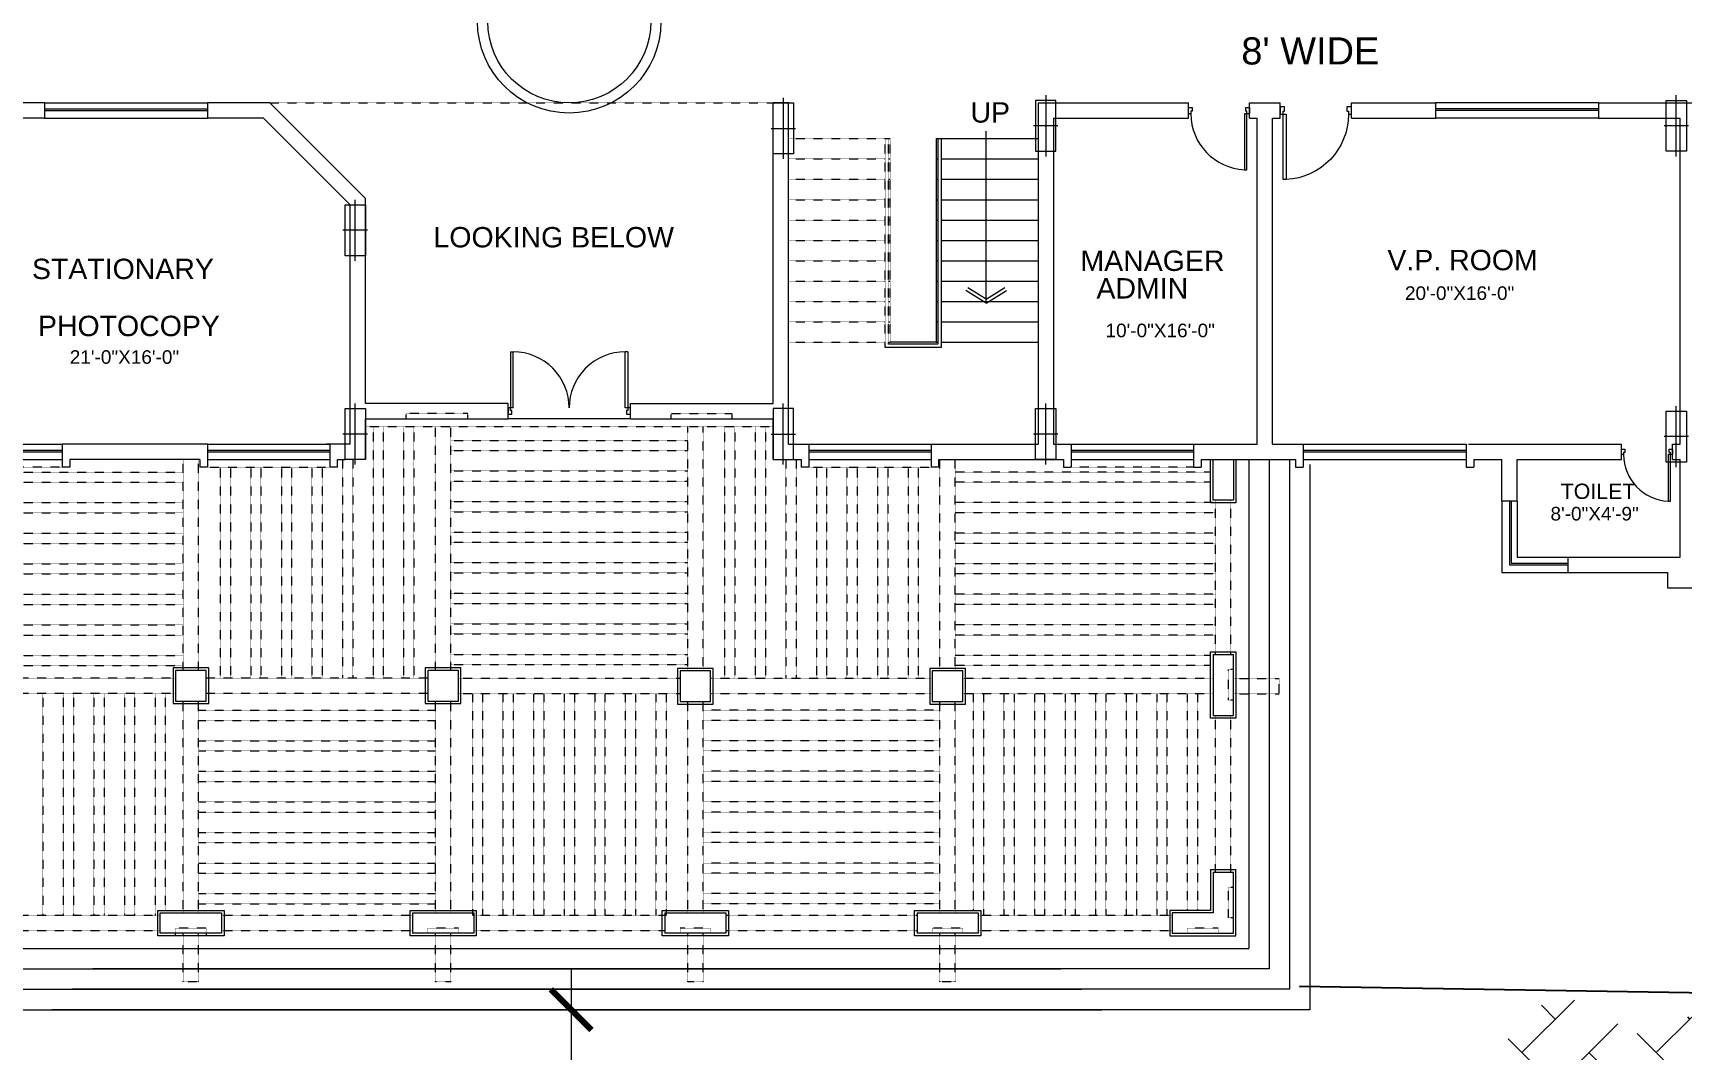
# Model space of a CAD drawing. Header units: inches. Extents: x -110725 to 51121, y 8404 to 44825.
# Drawn here: x -1933 to -963, y 21180 to 21779 of the extents above; entities that cross this region are included whole.
import ezdxf

# ---------------------------------------------------------------- set-up
doc = ezdxf.new("R2010")
doc.units = ezdxf.units.IN
doc.header["$LTSCALE"] = 0.1
doc.header["$MEASUREMENT"] = 0
doc.linetypes.add('DASHED2', pattern=[0.375, 0.25, -0.125])
doc.layers.get('0').update_dxf_attribs({"color": 1, "lineweight": 0})
doc.layers.get('Defpoints').update_dxf_attribs({"lineweight": 0})
for name, color, linetype, lineweight in [('Col.', 4, 'Continuous', 0), ('dim', 252, 'Continuous', 0), ('DOOR', 32, 'Continuous', 0), ('h', 8, 'Continuous', 0), ('HATCH', 5, 'Continuous', 5), ('PLASTER', 7, 'Continuous', 0), ('stair', 5, 'Continuous', 0), ('TEXT', 3, 'Continuous', 0), ('WALL', 7, 'Continuous', 0), ('WIN', 160, 'Continuous', 0), ('wood pergola', 22, 'DASHED2', 0)]:
    doc.layers.add(name, color=color, linetype=linetype, lineweight=lineweight)
doc.layers.add('GREEN BELT', color=80, linetype='Continuous')
doc.styles.add('as', font='arial.ttf')
doc.styles.add('EHSAN', font='arial.ttf', dxfattribs={"height": 54})
doc.dimstyles.new('DIM1', dxfattribs={"dimtxt": 54, "dimasz": 6, "dimexe": 6, "dimexo": 3, "dimgap": 1, "dimtad": 0, "dimzin": 0, "dimdsep": 46, "dimlunit": 4, "dimtxsty": 'EHSAN', "dimblk": 'ARCHTICK', "dimcen": 3, "dimdle": 6, "dimclrd": 4, "dimclre": 4, "dimclrt": 6, "dimadec": 0, "dimazin": 0, "dimtfac": 1, "dimtofl": 0, "dimtmove": 1, "dimatfit": 3, "dimldrblk": 'ARCHTICK', "dimfxl": 4, "dimtolj": 1, "dimtzin": 3, "dimlwd": -1, "dimlwe": -1, "dimarcsym": 0})

# ---------------------------------------------------------------- blocks, each defined once
blk = doc.blocks.new('D-1')
for points in [[(1.5, 34.85), (1.5, 1.85), (3, 1.85), (3, 34.85)], [(2.25, 0.38), (2.25, -1.88), (0, -1.88), (0, 1.88), (1.5, 1.88), (1.5, 0.38)], [(33.75, 0.38), (34.5, 0.38), (34.5, 1.88), (36, 1.88), (36, -1.88), (33.75, -1.88)]]:
    blk.add_lwpolyline(points, close=True)
blk.add_arc((1.5, 1.88), 33, 0, 87.39475)
blk = doc.blocks.new('DD3')
for p, q in [((-70.5, 34.88), (-70.5, 1.85)), ((-70.5, 34.88), (-69, 34.88)), ((-69, 1.85), (-69, 34.88)), ((-1.5, 34.88), (-3, 34.88)), ((-3, 1.85), (-3, 34.88)), ((-1.5, 34.88), (-1.5, 1.85)), ((-72, 1.88), (-72, -1.88)), ((-70.5, 1.88), (-72, 1.88)), ((-69, 1.88), (-70.5, 1.88)), ((-70.5, 0.38), (-70.5, 1.88)), ((-69.75, 0.38), (-70.5, 0.38)), ((-69.75, -1.88), (-69.75, 0.38)), ((-1.5, 1.85), (-3, 1.85)), ((-1.5, 0.38), (-2.25, 0.38)), ((-2.25, 0.38), (-2.25, -1.88)), ((-1.5, 1.88), (-1.5, 0.38)), ((0, 1.88), (-1.5, 1.88)), ((0, -1.88), (0, 1.88)), ((-72, -1.88), (-69.75, -1.88)), ((-2.25, -1.88), (0, -1.88))]:
    blk.add_line(p, q)
for centre, start, end in [((-69, 1.88), 359.98236, 90), ((-3, 1.88), 90, 180.01764)]:
    blk.add_arc(centre, 33, start, end)
blk = doc.blocks.new('D-6-dub')
blk.add_blockref('DD3', (0, 0))
blk = doc.blocks.new('_ArchTick')
at = {"color": 0, "linetype": 'ByBlock', "const_width": 0.15}
blk.add_lwpolyline([(-0.5, -0.5), (0.5, 0.5)], dxfattribs=at)
blk = doc.blocks.new('*D1999')
at = {"layer": 'Defpoints', "color": 0, "transparency": 16777216}
for p in [(-1624.97, 21203.45), (-1624.97, 20291.03), (-1616.57, 20291.03)]:
    blk.add_point(p, dxfattribs=at)
at = {"layer": 'dim', "color": 4, "transparency": 16777216}
for p, q in [((-1616.57, 21227.45), (-1616.57, 20860.46)), ((-1621.97, 21203.45), (-1610.57, 21203.45)), ((-1616.57, 20267.03), (-1616.57, 20634.02)), ((-1621.97, 20291.03), (-1610.57, 20291.03))]:
    blk.add_line(p, q, dxfattribs=at)
at = {"layer": 'dim', "color": 4, "transparency": 16777216, "xscale": 24, "yscale": 24, "zscale": 24}
for p, rotation in [((-1616.57, 21203.45), 90), ((-1616.57, 20291.03), 270)]:
    blk.add_blockref('_ArchTick', p, dxfattribs=dict(at, rotation=rotation))
at = {"layer": 'dim', "color": 6, "transparency": 16777216, "insert": (-1616.57, 20747.24), "char_height": 54, "attachment_point": 5, "rotation": 90, "style": 'EHSAN'}
blk.add_mtext('\\A1;76\'-0{\\H1x;\\S1/2;}"', dxfattribs=at)
blk = doc.blocks.new('44')
at = {"layer": 'Col.', "linetype": 'Continuous'}
blk.add_lwpolyline([(-24729.42, 37327.33), (-24729.42, 37339.33), (-24759.42, 37339.33), (-24759.42, 37327.33)], close=True, dxfattribs=at)
at = {"layer": 'dim', "linetype": 'Continuous'}
for p, q in [((-24744.42, 37340.53), (-24744.42, 37326.13)), ((-24762.42, 37333.33), (-24726.42, 37333.33))]:
    blk.add_line(p, q, dxfattribs=at)
blk = doc.blocks.new('A$C266513BC')
at = {"layer": 'WALL'}
for p, q in [((0, 52.07), (12.55, 58.49)), ((0, 52.07), (86.94, 0)), ((0, 52.07), (0.26, 37.98)), ((2.02, 50.86), (13.46, 56.71)), ((2.02, 50.86), (2.26, 38.02))]:
    blk.add_line(p, q, dxfattribs=at)

msp = doc.modelspace()

# ---------------------------------------------------------------- hatches: boundary and pattern name
at = {"layer": 'HATCH'}
h = msp.add_hatch(dxfattribs=at)
h.set_pattern_fill('AR-HBONE', color=251, scale=7)
h.set_pattern_definition([(45, (35927.576, 32.81), (3e-15, 39.59798), [84, -28]), (135, (35947.375, 52.61), (3e-15, 39.59798), [84, -28])])
edge = h.paths.add_edge_path()
edge.add_arc((-876.51225, 21080.85288), 46.23757, 321.43452144, 431.43452134)
edge.add_arc((-886.09312, 21154.51345), 38.47577, 309.17031682, 509.43681154)
edge.add_arc((-960.35796, 21152.9625), 46.23757, 27.17260702, 137.17260692)
edge.add_arc((-1029.98255, 21171.35578), 38.01942, 20.0565317, 210.02676781)
edge.add_arc((-1060.55153, 21106.15277), 46.23757, 92.91069259, 202.91069249)
edge.add_arc((-1076.10779, 21050.64149), 46.23757, 125.77973538, 235.77973528)
edge.add_arc((-1059.04658, 20995.57413), 46.23757, 158.64877817, 268.64877807)
edge.add_arc((-1014.83044, 20958.5818), 46.23757, 191.51782095, 301.51782086)
edge.add_arc((-951.47754, 20914.37486), 39.47334, 173.02945644, 385.74427095)
edge.add_arc((-905.72239, 20976.61882), 46.23757, 257.25590653, 367.25590643)
edge.add_arc((-838.18293, 21013.90172), 38.18832, 235.42339105, 453.26703682)

# ---------------------------------------------------------------- linework, layer by layer
msp.add_line((-1581.65159, 21551.45053), (-1653.65159, 21551.45053))
at = {"layer": 'GREEN BELT', "linetype": 'Continuous', "elevation": 8.10112}
msp.add_lwpolyline([(-515.33866, 20428.73676), (-546.90054, 20498.68089), (-550.37094, 20915.90191), (-613.3739, 21088.55853), (-777.25146, 21210.50475), (-1187.73863, 21217.05164), (-1187.73863, 21217.05164)], dxfattribs=at)
at = {"layer": 'PLASTER'}
for p, q in [((-1713.65159, 21551.45053), (-1677.40159, 21551.45053)), ((-1557.65159, 21551.45053), (-1521.65159, 21551.45053)), ((-1240.15159, 21501.95053), (-1240.15159, 21527.45053)), ((-1225.15159, 21527.45053), (-1225.15159, 21501.95053)), ((-1225.15159, 21501.95053), (-1240.15159, 21501.95053)), ((-1240.15159, 21375.20053), (-1240.15159, 21414.20053)), ((-1240.15159, 21414.20053), (-1225.15159, 21414.20053)), ((-1225.15159, 21414.20053), (-1225.15159, 21375.20053)), ((-1225.15159, 21375.20053), (-1240.15159, 21375.20053)), ((-1240.15159, 21285.95053), (-1240.15159, 21261.95053)), ((-1240.15159, 21285.95053), (-1225.15159, 21285.95053)), ((-1225.15159, 21246.95053), (-1225.15159, 21285.95053)), ((-1859.90159, 21261.95053), (-1820.90159, 21261.95053)), ((-1859.90159, 21246.95053), (-1859.90159, 21261.95053)), ((-1820.90159, 21261.95053), (-1820.90159, 21246.95053)), ((-1711.40159, 21261.95053), (-1672.40159, 21261.95053)), ((-1711.40159, 21246.95053), (-1711.40159, 21261.95053)), ((-1672.40159, 21261.95053), (-1672.40159, 21246.95053)), ((-1562.90159, 21261.95053), (-1523.90159, 21261.95053)), ((-1562.90159, 21246.95053), (-1562.90159, 21261.95053)), ((-1523.90159, 21261.95053), (-1523.90159, 21246.95053)), ((-1414.40159, 21261.95053), (-1375.40159, 21261.95053)), ((-1414.40159, 21246.95053), (-1414.40159, 21261.95053)), ((-1375.40159, 21261.95053), (-1375.40159, 21246.95053)), ((-1240.15159, 21261.95053), (-1264.15159, 21261.95053)), ((-1264.15159, 21261.95053), (-1264.15159, 21246.95053)), ((-1820.90159, 21246.95053), (-1859.90159, 21246.95053)), ((-1672.40159, 21246.95053), (-1711.40159, 21246.95053)), ((-1523.90159, 21246.95053), (-1562.90159, 21246.95053)), ((-1375.40159, 21246.95053), (-1414.40159, 21246.95053)), ((-1264.15159, 21246.95053), (-1225.15159, 21246.95053))]:
    msp.add_line(p, q, dxfattribs=at)
at = {"layer": 'PLASTER', "elevation": 27.16259}
for points in [[(-1850.90159, 21383.70053), (-1829.90159, 21383.70053), (-1829.90159, 21404.70053), (-1850.90159, 21404.70053)], [(-1702.40159, 21383.70053), (-1681.40159, 21383.70053), (-1681.40159, 21404.70053), (-1702.40159, 21404.70053)], [(-1553.90159, 21383.45053), (-1532.90159, 21383.45053), (-1532.90159, 21404.45053), (-1553.90159, 21404.45053)], [(-1405.40159, 21383.45053), (-1384.40159, 21383.45053), (-1384.40159, 21404.45053), (-1405.40159, 21404.45053)]]:
    msp.add_lwpolyline(points, close=True, dxfattribs=at)
at = {"layer": 'stair', "linetype": 'DASHED2'}
for p, q in [((-1488.65159, 21716.45053), (-1429.65159, 21716.45053)), ((-1431.65159, 21593.45053), (-1431.65159, 21716.45053)), ((-1429.65159, 21595.45053), (-1429.65159, 21716.45053)), ((-1429.65159, 21716.45053), (-1428.65159, 21716.45053)), ((-1428.65159, 21596.45053), (-1428.65159, 21716.45053)), ((-1488.65159, 21704.45053), (-1431.65159, 21704.45053)), ((-1429.65159, 21704.45053), (-1428.65159, 21704.45053)), ((-1488.65159, 21692.45053), (-1431.65159, 21692.45053)), ((-1429.65159, 21692.45053), (-1428.65159, 21692.45053)), ((-1488.65159, 21680.45053), (-1431.65159, 21680.45053)), ((-1429.65159, 21680.45053), (-1428.65159, 21680.45053)), ((-1488.65159, 21668.45053), (-1431.65159, 21668.45053)), ((-1429.65159, 21668.45053), (-1428.65159, 21668.45053)), ((-1488.65159, 21656.45053), (-1431.65159, 21656.45053)), ((-1429.65159, 21656.45053), (-1428.65159, 21656.45053)), ((-1488.65159, 21644.45053), (-1431.65159, 21644.45053)), ((-1429.65159, 21644.45053), (-1428.65159, 21644.45053)), ((-1488.65159, 21632.45053), (-1431.65159, 21632.45053)), ((-1429.65159, 21632.45053), (-1428.65159, 21632.45053)), ((-1488.65159, 21620.45053), (-1431.65159, 21620.45053)), ((-1429.65159, 21620.45053), (-1428.65159, 21620.45053)), ((-1488.65159, 21608.45053), (-1431.65159, 21608.45053)), ((-1429.65159, 21608.45053), (-1428.65159, 21608.45053)), ((-1488.65159, 21596.45053), (-1431.65159, 21596.45053))]:
    msp.add_line(p, q, dxfattribs=at)
at = {"layer": 'stair'}
for p, q in [((-1401.65159, 21716.45053), (-1401.65159, 21596.45053)), ((-1401.65159, 21716.45053), (-1400.65159, 21716.45053)), ((-1400.65159, 21716.45053), (-1400.65159, 21595.45053)), ((-1400.65159, 21716.45053), (-1341.65159, 21716.45053)), ((-1398.65159, 21716.45053), (-1398.65159, 21593.45053)), ((-1401.65159, 21704.45053), (-1400.65159, 21704.45053)), ((-1398.65159, 21704.45053), (-1341.65159, 21704.45053)), ((-1401.65159, 21692.45053), (-1400.65159, 21692.45053)), ((-1398.65159, 21692.45053), (-1341.65159, 21692.45053)), ((-1401.65159, 21680.45053), (-1400.65159, 21680.45053)), ((-1398.65159, 21680.45053), (-1341.65159, 21680.45053)), ((-1401.65159, 21668.45053), (-1400.65159, 21668.45053)), ((-1398.65159, 21668.45053), (-1341.65159, 21668.45053)), ((-1401.65159, 21656.45053), (-1400.65159, 21656.45053)), ((-1398.65159, 21656.45053), (-1341.65159, 21656.45053)), ((-1401.65159, 21644.45053), (-1400.65159, 21644.45053)), ((-1398.65159, 21644.45053), (-1341.65159, 21644.45053)), ((-1401.65159, 21632.45053), (-1400.65159, 21632.45053)), ((-1398.65159, 21632.45053), (-1341.65159, 21632.45053)), ((-1401.65159, 21620.45053), (-1400.65159, 21620.45053)), ((-1398.65159, 21620.45053), (-1341.65159, 21620.45053)), ((-1401.65159, 21608.45053), (-1400.65159, 21608.45053)), ((-1398.65159, 21608.45053), (-1341.65159, 21608.45053)), ((-1398.65159, 21593.45053), (-1431.65159, 21593.45053)), ((-1429.65159, 21596.45053), (-1428.65159, 21596.45053)), ((-1400.65159, 21595.45053), (-1429.65159, 21595.45053)), ((-1401.65159, 21596.45053), (-1428.65159, 21596.45053)), ((-1401.65159, 21596.45053), (-1400.65159, 21596.45053)), ((-1398.65159, 21596.45053), (-1341.65159, 21596.45053)), ((-1217.65159, 21527.45053), (-1217.65159, 21239.45053)), ((-1205.65159, 21527.45053), (-1205.65159, 21227.45053)), ((-1193.65159, 21527.45053), (-1193.65159, 21215.45053)), ((-1181.65159, 21524.45053), (-1181.65159, 21203.45053)), ((-1181.65159, 21524.45053), (-1181.65159, 21203.45053)), ((-2017.65159, 21239.45053), (-1217.65159, 21239.45053)), ((-2029.65159, 21227.45053), (-1328.15159, 21227.45053)), ((-1990.40159, 21227.45053), (-1328.15159, 21227.45053)), ((-1205.65159, 21227.45053), (-1898.15159, 21227.45053)), ((-2041.65159, 21215.45053), (-1316.15159, 21215.45053)), ((-2002.40159, 21215.45053), (-1316.15159, 21215.45053)), ((-1193.65159, 21215.45053), (-1910.15159, 21215.45053)), ((-2053.65159, 21203.45053), (-1304.15159, 21203.45053)), ((-2014.40159, 21203.45053), (-1304.15159, 21203.45053)), ((-2014.40159, 21203.45053), (-1304.15159, 21203.45053)), ((-1181.65159, 21203.45053), (-1922.15159, 21203.45053))]:
    msp.add_line(p, q, dxfattribs=at)
at = {"layer": 'WALL'}
for p, q in [((-1926.65159, 21737.45053), (-1958.15159, 21737.45053)), ((-1926.65159, 21737.45053), (-1926.65159, 21728.45053)), ((-1793.92367, 21737.45053), (-1830.65159, 21737.45053)), ((-1830.65159, 21737.45053), (-1830.65159, 21728.45053)), ((-1793.92367, 21737.45053), (-1737.65159, 21681.17846)), ((-1488.65159, 21737.45053), (-1497.65159, 21737.45053)), ((-1497.65159, 21560.45053), (-1497.65159, 21737.45053)), ((-1488.65159, 21536.45053), (-1488.65159, 21737.45053)), ((-1341.65159, 21737.45053), (-1253.15159, 21737.45053)), ((-1341.65159, 21737.45053), (-1341.65159, 21536.45053)), ((-1253.15159, 21728.45053), (-1253.15159, 21737.45053)), ((-1217.15159, 21728.45053), (-1217.15159, 21737.45053)), ((-1217.15159, 21737.45053), (-1199.15159, 21737.45053)), ((-1199.15159, 21728.45053), (-1199.15159, 21737.45053)), ((-1157.15159, 21728.45053), (-1157.15159, 21737.45053)), ((-1157.15159, 21737.45053), (-1107.65159, 21737.45053)), ((-1107.65159, 21737.45053), (-1107.65159, 21728.45053)), ((-1011.65159, 21737.45053), (-1011.65159, 21728.45053)), ((-1011.65159, 21737.45053), (-954.65159, 21737.45053)), ((-1926.65159, 21728.45053), (-1958.15159, 21728.45053)), ((-1797.65159, 21728.45053), (-1830.65159, 21728.45053)), ((-1797.65159, 21728.45053), (-1746.65159, 21677.45053)), ((-1332.65159, 21728.45053), (-1253.15159, 21728.45053)), ((-1332.65159, 21728.45053), (-1332.65159, 21536.45053)), ((-1217.15159, 21728.45053), (-1212.65159, 21728.45053)), ((-1212.65159, 21536.45053), (-1212.65159, 21728.45053)), ((-1203.65159, 21536.45053), (-1203.65159, 21728.45053)), ((-1203.65159, 21728.45053), (-1199.15159, 21728.45053)), ((-1157.15159, 21728.45053), (-1107.65159, 21728.45053)), ((-1011.65159, 21728.45053), (-963.65159, 21728.45053)), ((-963.65159, 21536.45053), (-963.65159, 21728.45053)), ((-1737.65159, 21560.45053), (-1737.65159, 21681.17846)), ((-1746.65159, 21536.45053), (-1746.65159, 21677.45053)), ((-1653.65159, 21560.45053), (-1737.65159, 21560.45053)), ((-1653.65159, 21551.45053), (-1653.65159, 21560.45053)), ((-1581.65159, 21560.45053), (-1497.65159, 21560.45053)), ((-1581.65159, 21551.45053), (-1581.65159, 21560.45053)), ((-1737.65159, 21527.45053), (-1737.65159, 21551.45053)), ((-1737.65159, 21551.45053), (-1713.65159, 21551.45053)), ((-1677.40159, 21551.45053), (-1653.65159, 21551.45053)), ((-1581.65159, 21551.45053), (-1557.65159, 21551.45053)), ((-1521.65159, 21551.45053), (-1497.65159, 21551.45053)), ((-1497.65159, 21527.45053), (-1497.65159, 21551.45053)), ((-1830.65159, 21536.45053), (-1916.15159, 21536.45053)), ((-1916.15159, 21536.45053), (-1916.15159, 21522.95053)), ((-1830.65159, 21536.45053), (-1830.65159, 21522.95053)), ((-1746.65159, 21536.45053), (-1760.65159, 21536.45053)), ((-1758.65159, 21536.45053), (-1758.65159, 21522.95053)), ((-1488.65159, 21536.45053), (-1341.65159, 21536.45053)), ((-1476.65159, 21536.45053), (-1476.65159, 21522.95053)), ((-1404.65159, 21536.45053), (-1404.65159, 21522.95053)), ((-1332.65159, 21536.45053), (-1322.15159, 21536.45053)), ((-1322.15159, 21536.45053), (-1322.15159, 21522.95053)), ((-1251.65159, 21536.45053), (-1212.65159, 21536.45053)), ((-1250.15159, 21536.45053), (-1250.15159, 21527.45053)), ((-1250.15159, 21536.45053), (-1250.15159, 21522.95053)), ((-1203.65159, 21536.45053), (-1184.15159, 21536.45053)), ((-1185.65159, 21536.45053), (-1185.65159, 21522.95053)), ((-1089.65159, 21536.45053), (-1089.65159, 21522.95053)), ((-1088.15159, 21536.45053), (-998.15159, 21536.45053)), ((-998.15159, 21527.45053), (-998.15159, 21536.45053)), ((-968.15159, 21527.45053), (-968.15159, 21536.45053)), ((-968.15159, 21536.45053), (-963.65159, 21536.45053)), ((-1835.15159, 21527.45053), (-1911.65159, 21527.45053)), ((-1911.65159, 21527.45053), (-1911.65159, 21522.95053)), ((-1835.15159, 21527.45053), (-1835.15159, 21522.95053)), ((-1754.15159, 21522.95053), (-1754.15159, 21527.45053)), ((-1754.15159, 21527.45053), (-1749.65159, 21527.45053)), ((-1737.65159, 21527.45053), (-1737.65159, 21527.45053)), ((-1497.65159, 21527.45053), (-1497.65159, 21527.45053)), ((-1497.65159, 21527.45053), (-1481.15159, 21527.45053)), ((-1481.15159, 21527.45053), (-1481.15159, 21522.95053)), ((-1400.15159, 21527.45053), (-1326.65159, 21527.45053)), ((-1400.15159, 21522.95053), (-1400.15159, 21527.45053)), ((-1326.65159, 21527.45053), (-1326.65159, 21522.95053)), ((-1245.65159, 21527.45053), (-1190.15159, 21527.45053)), ((-1245.65159, 21527.45053), (-1245.65159, 21522.95053)), ((-1212.65159, 21527.45053), (-1212.65159, 21527.45053)), ((-1190.15159, 21527.45053), (-1190.15159, 21522.95053)), ((-1085.15159, 21527.45053), (-1068.65159, 21527.45053)), ((-1085.15159, 21527.45053), (-1085.15159, 21522.95053)), ((-1068.65159, 21502.89746), (-1068.65159, 21527.45053)), ((-1059.65159, 21527.45053), (-998.15159, 21527.45053)), ((-1059.65159, 21502.89746), (-1059.65159, 21527.45053)), ((-968.15159, 21527.45053), (-963.65159, 21527.45053)), ((-963.65159, 21469.89746), (-963.65159, 21527.45053)), ((-1911.65159, 21522.95053), (-1916.15159, 21522.95053)), ((-1830.65159, 21522.95053), (-1835.15159, 21522.95053)), ((-1754.15159, 21522.95053), (-1758.65159, 21522.95053)), ((-1476.65159, 21522.95053), (-1481.15159, 21522.95053)), ((-1400.15159, 21522.95053), (-1404.65159, 21522.95053)), ((-1326.65159, 21522.95053), (-1322.15159, 21522.95053)), ((-1250.15159, 21522.95053), (-1245.65159, 21522.95053)), ((-1190.15159, 21522.95053), (-1185.65159, 21522.95053)), ((-1089.65159, 21522.95053), (-1085.15159, 21522.95053)), ((-1059.65159, 21502.89746), (-1068.65159, 21502.89746)), ((-1029.65159, 21469.89746), (-963.65159, 21469.89746)), ((-1029.65159, 21460.89746), (-1029.65159, 21469.89746)), ((-1029.65159, 21460.89746), (-971.15159, 21460.89746)), ((-971.15159, 21460.89746), (-971.15159, 21451.89746)), ((-971.15159, 21451.89746), (-935.15159, 21451.89746)), ((-1238.65159, 21412.70053), (-1238.65159, 21376.70053)), ((-1238.65159, 21412.70053), (-1226.65159, 21412.70053)), ((-1226.65159, 21376.70053), (-1226.65159, 21412.70053)), ((-1238.65159, 21376.70053), (-1226.65159, 21376.70053)), ((-1238.65159, 21284.45053), (-1238.65159, 21260.45053)), ((-1238.65159, 21284.45053), (-1226.65159, 21284.45053)), ((-1226.65159, 21248.45053), (-1226.65159, 21284.45053)), ((-1858.40159, 21248.45053), (-1858.40159, 21260.45053)), ((-1858.40159, 21260.45053), (-1822.40159, 21260.45053)), ((-1822.40159, 21260.45053), (-1822.40159, 21248.45053)), ((-1709.90159, 21260.45053), (-1673.90159, 21260.45053)), ((-1709.90159, 21260.45053), (-1709.90159, 21248.45053)), ((-1673.90159, 21260.45053), (-1673.90159, 21248.45053)), ((-1561.40159, 21260.45053), (-1525.40159, 21260.45053)), ((-1561.40159, 21260.45053), (-1561.40159, 21248.45053)), ((-1525.40159, 21260.45053), (-1525.40159, 21248.45053)), ((-1412.90159, 21260.45053), (-1376.90159, 21260.45053)), ((-1412.90159, 21260.45053), (-1412.90159, 21248.45053)), ((-1376.90159, 21260.45053), (-1376.90159, 21248.45053)), ((-1238.65159, 21260.45053), (-1262.65159, 21260.45053)), ((-1262.65159, 21260.45053), (-1262.65159, 21248.45053)), ((-1849.40159, 21248.45053), (-1858.40159, 21248.45053)), ((-1831.40159, 21248.45053), (-1849.40159, 21248.45053)), ((-1849.40159, 21246.95053), (-1849.40159, 21248.45053)), ((-1822.40159, 21248.45053), (-1831.40159, 21248.45053)), ((-1831.40159, 21248.45053), (-1831.40159, 21246.95053)), ((-1673.90159, 21248.45053), (-1709.90159, 21248.45053)), ((-1525.40159, 21248.45053), (-1561.40159, 21248.45053)), ((-1376.90159, 21248.45053), (-1412.90159, 21248.45053)), ((-1262.65159, 21248.45053), (-1226.65159, 21248.45053))]:
    msp.add_line(p, q, dxfattribs=at)
at = {"layer": 'WALL', "elevation": 27.16259}
for points in [[(-1226.65159, 21503.45053), (-1238.65159, 21503.45053), (-1238.65159, 21527.45053), (-1226.65159, 21527.45053)], [(-1849.40159, 21385.20053), (-1831.40159, 21385.20053), (-1831.40159, 21403.20053), (-1849.40159, 21403.20053)], [(-1700.90159, 21385.20053), (-1682.90159, 21385.20053), (-1682.90159, 21403.20053), (-1700.90159, 21403.20053)], [(-1552.40159, 21384.95053), (-1534.40159, 21384.95053), (-1534.40159, 21402.95053), (-1552.40159, 21402.95053)], [(-1403.90159, 21384.95053), (-1385.90159, 21384.95053), (-1385.90159, 21402.95053), (-1403.90159, 21402.95053)]]:
    msp.add_lwpolyline(points, close=True, dxfattribs=at)
at = {"layer": 'WIN'}
for p, q in [((-1926.65159, 21737.45053), (-1830.65159, 21737.45053)), ((-1011.65159, 21737.45053), (-1107.65159, 21737.45053)), ((-1926.65159, 21733.95053), (-1830.65159, 21733.95053)), ((-1926.65159, 21732.95053), (-1830.65159, 21732.95053)), ((-1926.65159, 21728.45053), (-1830.65159, 21728.45053)), ((-1011.65159, 21733.95053), (-1107.65159, 21733.95053)), ((-1011.65159, 21732.95053), (-1107.65159, 21732.95053)), ((-1011.65159, 21728.45053), (-1107.65159, 21728.45053)), ((-1988.15159, 21536.45053), (-1916.15159, 21536.45053)), ((-1830.65159, 21536.45053), (-1758.65159, 21536.45053)), ((-1476.65159, 21536.45053), (-1404.65159, 21536.45053)), ((-1322.15159, 21536.45053), (-1250.15159, 21536.45053)), ((-1185.65159, 21536.45053), (-1089.65159, 21536.45053)), ((-1988.15159, 21532.95053), (-1916.15159, 21532.95053)), ((-1988.15159, 21531.95053), (-1916.15159, 21531.95053)), ((-1988.15159, 21527.45053), (-1916.15159, 21527.45053)), ((-1830.65159, 21532.95053), (-1758.65159, 21532.95053)), ((-1830.65159, 21531.95053), (-1758.65159, 21531.95053)), ((-1830.65159, 21527.45053), (-1758.65159, 21527.45053)), ((-1476.65159, 21532.95053), (-1404.65159, 21532.95053)), ((-1476.65159, 21531.95053), (-1404.65159, 21531.95053)), ((-1476.65159, 21527.45053), (-1404.65159, 21527.45053)), ((-1322.15159, 21532.95053), (-1250.15159, 21532.95053)), ((-1322.15159, 21531.95053), (-1250.15159, 21531.95053)), ((-1322.15159, 21527.45053), (-1250.15159, 21527.45053)), ((-1185.65159, 21532.95053), (-1089.65159, 21532.95053)), ((-1185.65159, 21531.95053), (-1089.65159, 21531.95053)), ((-1185.65159, 21527.45053), (-1089.65159, 21527.45053)), ((-1068.65159, 21502.89746), (-1068.65159, 21460.89746)), ((-1064.15159, 21502.89746), (-1064.15159, 21465.39746)), ((-1063.15159, 21502.89746), (-1063.15159, 21466.39746)), ((-1059.65159, 21502.89746), (-1059.65159, 21469.89746)), ((-1064.15159, 21465.39746), (-1029.65159, 21465.39746)), ((-1063.15159, 21466.39746), (-1029.65159, 21466.39746)), ((-1059.65159, 21469.89746), (-1029.65159, 21469.89746)), ((-1068.65159, 21460.89746), (-1029.65159, 21460.89746))]:
    msp.add_line(p, q, dxfattribs=at)
at = {"layer": 'WIN', "linetype": 'DASHED2'}
for p, q in [((-1793.92367, 21737.45053), (-1497.65159, 21737.45053)), ((-1713.65159, 21551.45053), (-1713.65159, 21554.45053)), ((-1677.40159, 21554.45053), (-1713.65159, 21554.45053)), ((-1677.40159, 21551.45053), (-1677.40159, 21554.45053)), ((-1557.65159, 21551.45053), (-1557.65159, 21554.45053)), ((-1557.65159, 21554.45053), (-1521.65159, 21554.45053)), ((-1521.65159, 21551.45053), (-1521.65159, 21554.45053)), ((-1737.65159, 21546.95053), (-1497.65159, 21546.95053)), ((-1696.40159, 21403.20053), (-1696.40159, 21546.95053)), ((-1687.40159, 21403.20053), (-1687.40159, 21546.95053)), ((-1547.90159, 21402.95053), (-1547.90159, 21546.95053)), ((-1538.90159, 21402.95053), (-1538.90159, 21546.95053)), ((-1844.90159, 21403.20053), (-1844.90159, 21527.45053)), ((-1835.90159, 21403.20053), (-1835.90159, 21527.45053)), ((-1399.40159, 21402.95053), (-1399.40159, 21527.45053)), ((-1390.40159, 21402.95053), (-1390.40159, 21527.45053)), ((-1916.15159, 21522.95053), (-1988.15159, 21522.95053)), ((-1830.65159, 21522.95053), (-1758.65159, 21522.95053)), ((-1476.65159, 21522.95053), (-1404.65159, 21522.95053)), ((-1250.15159, 21522.95053), (-1322.15159, 21522.95053)), ((-1237.15159, 21412.70053), (-1237.15159, 21503.45053)), ((-1228.15159, 21412.70053), (-1228.15159, 21503.45053)), ((-1849.40159, 21398.70053), (-1996.65159, 21398.70053)), ((-1700.90159, 21398.70053), (-1831.40159, 21398.70053)), ((-1552.40159, 21398.45053), (-1682.90159, 21398.45053)), ((-1403.90159, 21398.45053), (-1534.40159, 21398.45053)), ((-1238.65159, 21398.45053), (-1385.90159, 21398.45053)), ((-1229.65159, 21403.70053), (-1229.65159, 21385.70053)), ((-1226.65159, 21403.70053), (-1229.65159, 21403.70053)), ((-1226.65159, 21398.45053), (-1199.65159, 21398.45053)), ((-1199.65159, 21389.45053), (-1199.65159, 21398.45053)), ((-1849.40159, 21389.70053), (-1996.65159, 21389.70053)), ((-1700.90159, 21389.70053), (-1831.40159, 21389.70053)), ((-1552.40159, 21389.45053), (-1682.90159, 21389.45053)), ((-1403.90159, 21389.45053), (-1534.40159, 21389.45053)), ((-1238.65159, 21389.45053), (-1385.90159, 21389.45053)), ((-1226.65159, 21389.45053), (-1199.65159, 21389.45053)), ((-1844.90159, 21260.45053), (-1844.90159, 21385.20053)), ((-1835.90159, 21260.45053), (-1835.90159, 21385.20053)), ((-1696.40159, 21260.45053), (-1696.40159, 21385.20053)), ((-1687.40159, 21260.45053), (-1687.40159, 21385.20053)), ((-1547.90159, 21260.45053), (-1547.90159, 21384.95053)), ((-1538.90159, 21260.45053), (-1538.90159, 21384.95053)), ((-1399.40159, 21260.45053), (-1399.40159, 21384.95053)), ((-1390.40159, 21260.45053), (-1390.40159, 21384.95053)), ((-1226.65159, 21385.70053), (-1229.65159, 21385.70053)), ((-1237.15159, 21284.45053), (-1237.15159, 21376.70053)), ((-1228.15159, 21284.45053), (-1228.15159, 21376.70053)), ((-1229.65159, 21275.45053), (-1229.65159, 21257.45053)), ((-1226.65159, 21275.45053), (-1229.65159, 21275.45053)), ((-1858.40159, 21258.95053), (-1972.65159, 21258.95053)), ((-1709.90159, 21258.95053), (-1822.40159, 21258.95053)), ((-1561.40159, 21258.95053), (-1673.90159, 21258.95053)), ((-1412.90159, 21258.95053), (-1525.40159, 21258.95053)), ((-1262.65159, 21258.95053), (-1376.90159, 21258.95053)), ((-1226.65159, 21257.45053), (-1229.65159, 21257.45053)), ((-1858.40159, 21249.95053), (-1972.65159, 21249.95053)), ((-1831.40159, 21251.45053), (-1849.40159, 21251.45053)), ((-1849.40159, 21248.45053), (-1849.40159, 21251.45053)), ((-1844.90159, 21219.95053), (-1844.90159, 21248.45053)), ((-1835.90159, 21219.95053), (-1835.90159, 21248.45053)), ((-1831.40159, 21248.45053), (-1831.40159, 21251.45053)), ((-1709.90159, 21249.95053), (-1822.40159, 21249.95053)), ((-1682.90159, 21251.45053), (-1700.90159, 21251.45053)), ((-1700.90159, 21248.45053), (-1700.90159, 21251.45053)), ((-1696.40159, 21219.95053), (-1696.40159, 21248.45053)), ((-1687.40159, 21219.95053), (-1687.40159, 21248.45053)), ((-1682.90159, 21248.45053), (-1682.90159, 21251.45053)), ((-1561.40159, 21249.95053), (-1673.90159, 21249.95053)), ((-1534.40159, 21251.45053), (-1552.40159, 21251.45053)), ((-1552.40159, 21248.45053), (-1552.40159, 21251.45053)), ((-1547.90159, 21219.95053), (-1547.90159, 21248.45053)), ((-1538.90159, 21219.95053), (-1538.90159, 21248.45053)), ((-1534.40159, 21248.45053), (-1534.40159, 21251.45053)), ((-1412.90159, 21249.95053), (-1525.40159, 21249.95053)), ((-1385.90159, 21251.45053), (-1403.90159, 21251.45053)), ((-1403.90159, 21248.45053), (-1403.90159, 21251.45053)), ((-1399.40159, 21219.95053), (-1399.40159, 21248.45053)), ((-1390.40159, 21219.95053), (-1390.40159, 21248.45053)), ((-1385.90159, 21248.45053), (-1385.90159, 21251.45053)), ((-1262.65159, 21249.95053), (-1376.90159, 21249.95053)), ((-1235.65159, 21251.45053), (-1253.65159, 21251.45053)), ((-1253.65159, 21248.45053), (-1253.65159, 21251.45053)), ((-1235.65159, 21248.45053), (-1235.65159, 21251.45053)), ((-1835.90159, 21219.95053), (-1844.90159, 21219.95053)), ((-1687.40159, 21219.95053), (-1696.40159, 21219.95053)), ((-1538.90159, 21219.95053), (-1547.90159, 21219.95053)), ((-1390.40159, 21219.95053), (-1399.40159, 21219.95053))]:
    msp.add_line(p, q, dxfattribs=at)
at = {"layer": 'WIN'}
for radius in [54, 48]:
    msp.add_circle((-1617.65159, 21785.45053, 27.16259), radius, dxfattribs=at)
at = {"layer": 'wood pergola'}
for p, q in [((-1733.15159, 21546.95053), (-1733.15159, 21398.70053)), ((-1727.15159, 21546.95053), (-1727.15159, 21398.70053)), ((-1715.15159, 21546.95053), (-1715.15159, 21398.70053)), ((-1709.15159, 21546.95053), (-1709.15159, 21398.70053)), ((-1526.15159, 21546.95053), (-1526.15159, 21398.70053)), ((-1520.15159, 21546.95053), (-1520.15159, 21398.70053)), ((-1508.15159, 21546.95053), (-1508.15159, 21398.70053)), ((-1502.15159, 21546.95053), (-1502.15159, 21398.70053)), ((-1687.40159, 21538.70053), (-1547.90159, 21538.70053)), ((-1751.15159, 21527.45053), (-1751.15159, 21398.70053)), ((-1745.15159, 21527.45053), (-1745.15159, 21398.70053)), ((-1687.40159, 21532.70053), (-1547.90159, 21532.70053)), ((-1490.15159, 21527.45053), (-1490.15159, 21398.70053)), ((-1484.15159, 21527.45053), (-1484.15159, 21398.70053)), ((-1995.15159, 21520.07553), (-1844.90159, 21520.07553)), ((-1995.15159, 21514.07553), (-1844.90159, 21514.07553)), ((-1823.15159, 21522.95053), (-1823.15159, 21398.70053)), ((-1817.15159, 21522.95053), (-1817.15159, 21398.70053)), ((-1805.15159, 21522.95053), (-1805.15159, 21398.70053)), ((-1799.15159, 21522.95053), (-1799.15159, 21398.70053)), ((-1787.15159, 21522.95053), (-1787.15159, 21398.70053)), ((-1781.15159, 21522.95053), (-1781.15159, 21398.70053)), ((-1769.15159, 21522.95053), (-1769.15159, 21398.70053)), ((-1763.15159, 21522.95053), (-1763.15159, 21398.70053)), ((-1687.40159, 21520.70053), (-1547.90159, 21520.70053)), ((-1687.40159, 21514.70053), (-1547.90159, 21514.70053)), ((-1472.15159, 21522.95053), (-1472.15159, 21398.70053)), ((-1466.15159, 21522.95053), (-1466.15159, 21398.70053)), ((-1454.15159, 21522.95053), (-1454.15159, 21398.70053)), ((-1448.15159, 21522.95053), (-1448.15159, 21398.70053)), ((-1436.15159, 21522.95053), (-1436.15159, 21398.70053)), ((-1430.15159, 21522.95053), (-1430.15159, 21398.70053)), ((-1418.15159, 21522.95053), (-1418.15159, 21398.70053)), ((-1412.15159, 21522.95053), (-1412.15159, 21398.70053)), ((-1240.15159, 21520.07553), (-1390.40159, 21520.07553)), ((-1240.15159, 21514.07553), (-1390.40159, 21514.07553)), ((-1998.15159, 21502.07553), (-1844.90159, 21502.07553)), ((-1998.15159, 21496.07553), (-1844.90159, 21496.07553)), ((-1687.40159, 21502.70053), (-1547.90159, 21502.70053)), ((-1687.40159, 21496.70053), (-1547.90159, 21496.70053)), ((-1237.15159, 21502.07553), (-1390.40159, 21502.07553)), ((-1237.15159, 21496.07553), (-1390.40159, 21496.07553)), ((-1687.40159, 21484.70053), (-1547.90159, 21484.70053)), ((-1998.15159, 21484.07553), (-1844.90159, 21484.07553)), ((-1998.15159, 21478.07553), (-1844.90159, 21478.07553)), ((-1687.40159, 21478.70053), (-1547.90159, 21478.70053)), ((-1237.15159, 21484.07553), (-1390.40159, 21484.07553)), ((-1237.15159, 21478.07553), (-1390.40159, 21478.07553)), ((-1998.15159, 21466.07553), (-1844.90159, 21466.07553)), ((-1687.40159, 21466.70053), (-1547.90159, 21466.70053)), ((-1237.15159, 21466.07553), (-1390.40159, 21466.07553)), ((-1998.15159, 21460.07553), (-1844.90159, 21460.07553)), ((-1687.40159, 21460.70053), (-1547.90159, 21460.70053)), ((-1237.15159, 21460.07553), (-1390.40159, 21460.07553)), ((-1998.15159, 21448.07553), (-1844.90159, 21448.07553)), ((-1687.40159, 21448.70053), (-1547.90159, 21448.70053)), ((-1237.15159, 21448.07553), (-1390.40159, 21448.07553)), ((-1998.15159, 21442.07553), (-1844.90159, 21442.07553)), ((-1687.40159, 21442.70053), (-1547.90159, 21442.70053)), ((-1237.15159, 21442.07553), (-1390.40159, 21442.07553)), ((-1998.15159, 21430.07553), (-1844.90159, 21430.07553)), ((-1687.40159, 21430.70053), (-1547.90159, 21430.70053)), ((-1237.15159, 21430.07553), (-1390.40159, 21430.07553)), ((-1998.15159, 21424.07553), (-1844.90159, 21424.07553)), ((-1687.40159, 21424.70053), (-1547.90159, 21424.70053)), ((-1237.15159, 21424.07553), (-1390.40159, 21424.07553)), ((-1995.15159, 21412.07553), (-1844.90159, 21412.07553)), ((-1687.40159, 21412.70053), (-1547.90159, 21412.70053)), ((-1240.15159, 21412.07553), (-1390.40159, 21412.07553)), ((-1995.15159, 21406.07553), (-1844.90159, 21406.07553)), ((-1687.40159, 21406.70053), (-1547.90159, 21406.70053)), ((-1240.15159, 21406.07553), (-1390.40159, 21406.07553)), ((-1927.52659, 21389.70053), (-1927.52659, 21258.95053)), ((-1915.52659, 21389.70053), (-1915.52659, 21258.95053)), ((-1909.52659, 21389.70053), (-1909.52659, 21258.95053)), ((-1897.52659, 21389.70053), (-1897.52659, 21258.95053)), ((-1891.52659, 21389.70053), (-1891.52659, 21258.95053)), ((-1879.52659, 21389.70053), (-1879.52659, 21258.95053)), ((-1873.52659, 21389.70053), (-1873.52659, 21258.95053)), ((-1861.52659, 21389.70053), (-1861.52659, 21258.95053)), ((-1855.52659, 21389.70053), (-1855.52659, 21261.95053)), ((-1674.65159, 21389.45053), (-1674.65159, 21258.95053)), ((-1668.65159, 21389.45053), (-1668.65159, 21258.95053)), ((-1656.65159, 21389.45053), (-1656.65159, 21258.95053)), ((-1650.65159, 21389.45053), (-1650.65159, 21258.95053)), ((-1638.65159, 21389.45053), (-1638.65159, 21258.95053)), ((-1632.65159, 21389.45053), (-1632.65159, 21258.95053)), ((-1620.65159, 21389.45053), (-1620.65159, 21258.95053)), ((-1614.65159, 21389.45053), (-1614.65159, 21258.95053)), ((-1602.65159, 21389.45053), (-1602.65159, 21258.95053)), ((-1596.65159, 21389.45053), (-1596.65159, 21258.95053)), ((-1584.65159, 21389.45053), (-1584.65159, 21258.95053)), ((-1578.65159, 21389.45053), (-1578.65159, 21258.95053)), ((-1566.65159, 21389.45053), (-1566.65159, 21258.95053)), ((-1560.65159, 21389.45053), (-1560.65159, 21258.95053)), ((-1379.77659, 21389.45053), (-1379.77659, 21261.95053)), ((-1373.77659, 21389.45053), (-1373.77659, 21258.95053)), ((-1361.77659, 21389.45053), (-1361.77659, 21258.95053)), ((-1355.77659, 21389.45053), (-1355.77659, 21258.95053)), ((-1343.77659, 21389.45053), (-1343.77659, 21258.95053)), ((-1337.77659, 21389.45053), (-1337.77659, 21258.95053)), ((-1325.77659, 21389.45053), (-1325.77659, 21258.95053)), ((-1319.77659, 21389.45053), (-1319.77659, 21258.95053)), ((-1307.77659, 21389.45053), (-1307.77659, 21258.95053)), ((-1301.77659, 21389.45053), (-1301.77659, 21258.95053)), ((-1289.77659, 21389.45053), (-1289.77659, 21258.95053)), ((-1283.77659, 21389.45053), (-1283.77659, 21258.95053)), ((-1271.77659, 21389.45053), (-1271.77659, 21258.95053)), ((-1265.77659, 21389.45053), (-1265.77659, 21258.95053)), ((-1253.77659, 21389.45053), (-1253.77659, 21261.95053)), ((-1247.77659, 21389.45053), (-1247.77659, 21261.95053)), ((-1835.90159, 21379.82553), (-1696.40159, 21379.82553)), ((-1399.40159, 21379.82553), (-1538.90159, 21379.82553)), ((-1835.90159, 21373.82553), (-1696.40159, 21373.82553)), ((-1399.40159, 21373.82553), (-1538.90159, 21373.82553)), ((-1835.90159, 21361.82553), (-1696.40159, 21361.82553)), ((-1399.40159, 21361.82553), (-1538.90159, 21361.82553)), ((-1835.90159, 21355.82553), (-1696.40159, 21355.82553)), ((-1399.40159, 21355.82553), (-1538.90159, 21355.82553)), ((-1835.90159, 21343.82553), (-1696.40159, 21343.82553)), ((-1399.40159, 21343.82553), (-1538.90159, 21343.82553)), ((-1835.90159, 21337.82553), (-1696.40159, 21337.82553)), ((-1399.40159, 21337.82553), (-1538.90159, 21337.82553)), ((-1835.90159, 21325.82553), (-1696.40159, 21325.82553)), ((-1835.90159, 21319.82553), (-1696.40159, 21319.82553)), ((-1399.40159, 21325.82553), (-1538.90159, 21325.82553)), ((-1399.40159, 21319.82553), (-1538.90159, 21319.82553)), ((-1835.90159, 21307.82553), (-1696.40159, 21307.82553)), ((-1835.90159, 21301.82553), (-1696.40159, 21301.82553)), ((-1399.40159, 21307.82553), (-1538.90159, 21307.82553)), ((-1399.40159, 21301.82553), (-1538.90159, 21301.82553)), ((-1835.90159, 21289.82553), (-1696.40159, 21289.82553)), ((-1835.90159, 21283.82553), (-1696.40159, 21283.82553)), ((-1399.40159, 21289.82553), (-1538.90159, 21289.82553)), ((-1399.40159, 21283.82553), (-1538.90159, 21283.82553)), ((-1835.90159, 21271.82553), (-1696.40159, 21271.82553)), ((-1399.40159, 21271.82553), (-1538.90159, 21271.82553)), ((-1835.90159, 21265.82553), (-1696.40159, 21265.82553)), ((-1399.40159, 21265.82553), (-1538.90159, 21265.82553))]:
    msp.add_line(p, q, dxfattribs=at)

# ---------------------------------------------------------------- block references
at = {"layer": 'Col.', "linetype": 'Continuous', "xscale": -1}
for p, rotation in [((35841.68031, -3021.96891, 27.16259), 90), ((-38299.23349, 46468.36998, 27.16259), 270), ((-39076.98349, 46406.86998, 27.16259), 270), ((-39076.98349, 46286.86998, 27.16259), 270), ((-38670.48349, 46286.86998, 27.16259), 270), ((-38299.23349, 46285.36998, 27.16259), 270)]:
    msp.add_blockref('44', p, dxfattribs=dict(at, rotation=rotation))
at = {"layer": 'Col.', "linetype": 'Continuous'}
for p, rotation in [((-38670.48349, -3020.46891, 27.16259), 270), ((35841.68031, 46286.86998, 27.16259), 90)]:
    msp.add_blockref('44', p, dxfattribs=dict(at, rotation=rotation))
at = {"layer": 'DOOR', "rotation": 180}
msp.add_blockref('D-1', (-1217.15159, 21732.95053, 27.16259), dxfattribs=at)
for p, xscale, yscale, zscale in [((-1199.15159, 21732.95053, 27.16259), -1.166666666666665, 1.166666666661208, 1.166666666661783), ((-968.15159, 21531.95053, 27.16259), 0.833333333333333, 0.833333333333333, 0.833333333333333)]:
    msp.add_blockref('D-1', p, dxfattribs=dict(at, xscale=xscale, yscale=yscale, zscale=zscale))
at = {"layer": 'DOOR'}
msp.add_blockref('D-6-dub', (-1581.65159, 21555.95053, 27.16259), dxfattribs=at)
at = {"layer": 'h', "linetype": 'Continuous', "xscale": -1, "rotation": 239.0806050619797}
msp.add_blockref('A$C266513BC', (-1416.79983, 21646.23741, 27.16259), dxfattribs=at)

# ---------------------------------------------------------------- texts
at = {"layer": 'TEXT', "style": 'as'}
for s, height, p in [("8' WIDE", 16, (-1221.9889, 21760.06749)), (' UP', 12, (-1386.0867, 21725.85324)), ('LOOKING BELOW', 12, (-1697.57381, 21652.3623)), ('MANAGER', 12, (-1316.67881, 21638.50555)), ('V.P. ROOM', 12, (-1135.96258, 21638.90487)), ('STATIONARY', 12, (-1933.96472, 21633.69818)), (' ADMIN', 12, (-1311.9195, 21622.25617)), ('20\'-0"X16\'-0"', 8, (-1125.65092, 21621.41881)), ('PHOTOCOPY', 12, (-1930.43802, 21600.10573)), ('10\'-0"X16\'-0"', 8, (-1301.93418, 21599.45217)), ('21\'-0"X16\'-0"', 8, (-1911.70173, 21583.79717)), ('TOILET', 9, (-1033.9644, 21504.22935)), ('8\'-0"X4\'-9"', 8, (-1039.94809, 21491.53657))]:
    msp.add_text(s, height=height, dxfattribs=at).set_placement(p)

# ---------------------------------------------------------------- dimensions: what is measured, and where the dimension line sits
at = {"layer": 'dim'}
dim = msp.add_aligned_dim(p1=(-1624.96992, 21203.45053, 27.16259), p2=(-1624.96992, 20291.03144, 27.16259), distance=8.40014, dimstyle='DIM1', override={"dimtxt": 36, "dimasz": 24, "dimdle": 24}, dxfattribs=at)
dim.commit()
dim.dimension.update_dxf_attribs({"geometry": '*D1999', "text_midpoint": (-1616.56978, 20747.24099, 27.16259)})

doc.saveas('drawing.dxf')
